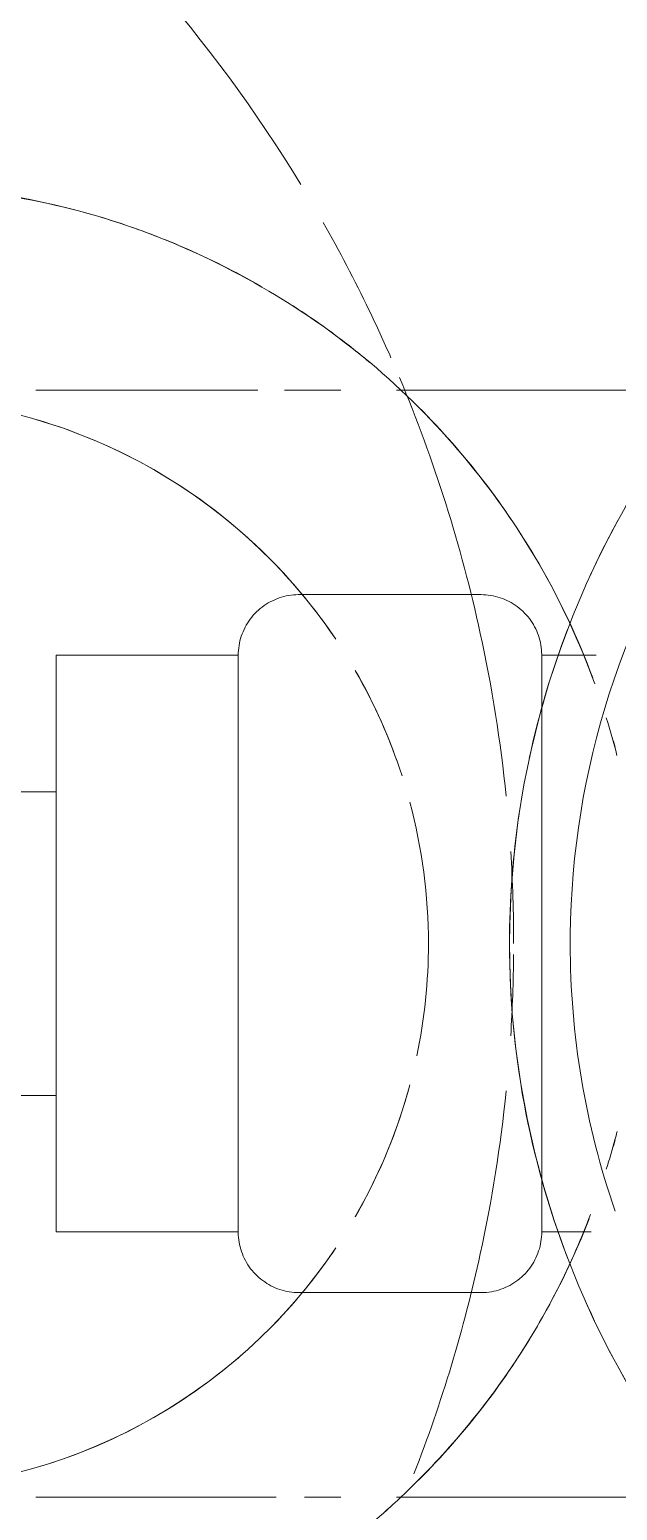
# Model space of a CAD drawing. Header units: millimetres. Extents: x -4000 to 187956, y -58990 to 162485.
# Drawn here: x 80466.23 to 80485.6, y 7503.49 to 7552.29 of the extents above; entities that cross this region are included whole.
import ezdxf

# ---------------------------------------------------------------- set-up
doc = ezdxf.new("R2010")
doc.units = ezdxf.units.MM
doc.layers.add('P-SANR-FIXT', color=6, linetype='Continuous', lineweight=9)

# ---------------------------------------------------------------- blocks, each defined once
blk = doc.blocks.new('C307 - C307-V892-FFS - TANG 1')
at = {"layer": 'P-SANR-FIXT', "color": 254}
for p, q in [((18.24, -105.726), (18.24, -94.245)), ((-18.24, -95.069), (-18.24, -105.726)), ((-3.794, -100.937), (-3.442, -100.937)), ((-3.442, -100.937), (-3.086, -100.937)), ((-3.086, -100.937), (-2.724, -100.937)), ((-2.724, -100.937), (-2.358, -100.937)), ((-2.358, -100.937), (-1.988, -100.937)), ((-1.988, -100.937), (-1.615, -100.937)), ((-1.615, -100.937), (-1.239, -100.937)), ((-1.239, -100.937), (-0.861, -100.937)), ((0, -100.937), (-0.883, -100.937)), ((-0.861, -100.937), (-0.482, -100.937)), ((-0.482, -100.937), (-0.103, -100.937)), ((0.103, -100.937), (0, -100.937)), ((6.822, -100.937), (0, -100.937)), ((0.482, -100.937), (0.103, -100.937)), ((0.861, -100.937), (0.482, -100.937)), ((1.239, -100.937), (0.861, -100.937)), ((1.615, -100.937), (1.239, -100.937)), ((1.988, -100.937), (1.615, -100.937)), ((2.358, -100.937), (1.988, -100.937)), ((2.724, -100.937), (2.358, -100.937)), ((3.086, -100.937), (2.724, -100.937)), ((3.442, -100.937), (3.086, -100.937)), ((3.794, -100.937), (3.442, -100.937)), ((4.139, -100.937), (3.794, -100.937)), ((4.478, -100.937), (4.139, -100.937)), ((4.809, -100.937), (4.478, -100.937)), ((6.264, -100.937), (6.545, -100.937)), ((6.545, -100.937), (6.815, -100.937)), ((0.103, -110.937), (0, -110.937)), ((0, -116.937), (-5.646, -116.937)), ((0, -116.937), (-5, -116.937)), ((5.646, -116.937), (0, -116.937)), ((5, -116.937), (0, -116.937))]:
    blk.add_line(p, q, dxfattribs=at)
at = {"layer": 'P-SANR-FIXT', "color": 250}
for p, q in [((-9.5, -99.139), (-9.5, -100.937)), ((9.5, -100.937), (9.5, -99.313)), ((-2.087, -100.937), (-9.5, -100.937)), ((9.5, -100.937), (6.822, -100.937)), ((-11.5, -102.937), (-11.5, -108.937)), ((11.5, -108.937), (11.5, -102.937)), ((-9.5, -110.937), (-9.5, -116.937)), ((0, -110.937), (-9.5, -110.937)), ((9.5, -110.937), (0, -110.937)), ((9.5, -116.937), (9.5, -110.937)), ((0, -116.937), (-9.5, -116.937)), ((-5, -116.937), (-5, -123.937)), ((9.5, -116.937), (0, -116.937)), ((5, -123.937), (5, -116.937))]:
    blk.add_line(p, q, dxfattribs=at)
at = {"layer": 'P-SANR-FIXT', "color": 253}
for p, q in [((-2.087, -100.937), (-8.227, -100.937)), ((0, -100.937), (-0.883, -100.937)), ((6.822, -100.937), (0, -100.937)), ((8.227, -100.937), (6.822, -100.937)), ((0, -110.937), (-8.227, -110.937)), ((8.227, -110.937), (0, -110.937)), ((-5.646, -116.937), (-8.227, -116.937)), ((0, -116.937), (-5, -116.937)), ((5, -116.937), (0, -116.937)), ((8.227, -116.937), (5.646, -116.937))]:
    blk.add_line(p, q, dxfattribs=at)
at = {"layer": 'P-SANR-FIXT', "color": 90}
for p, q in [((-0.103, -100.937), (0, -100.937)), ((0, -100.937), (0.38, -100.937)), ((0.38, -100.937), (0.759, -100.937)), ((0.759, -100.937), (1.137, -100.937)), ((1.137, -100.937), (1.514, -100.937)), ((1.514, -100.937), (1.887, -100.937)), ((1.887, -100.937), (2.258, -100.937)), ((2.258, -100.937), (2.625, -100.937)), ((2.625, -100.937), (2.988, -100.937)), ((2.988, -100.937), (3.347, -100.937)), ((3.347, -100.937), (3.699, -100.937)), ((3.699, -100.937), (4.046, -100.937)), ((4.046, -100.937), (4.387, -100.937)), ((4.387, -100.937), (4.72, -100.937)), ((4.72, -100.937), (5.046, -100.937)), ((5.133, -100.937), (4.809, -100.937)), ((5.046, -100.937), (5.364, -100.937)), ((5.448, -100.937), (5.133, -100.937)), ((5.364, -100.937), (5.673, -100.937)), ((5.755, -100.937), (5.448, -100.937)), ((6.053, -100.937), (5.755, -100.937)), ((6.341, -100.937), (6.053, -100.937)), ((-18.24, -107.554), (-18.24, -109.415)), ((18.24, -108.758), (18.24, -107.554)), ((18.24, -117.61), (18.24, -109.688)), ((-18.24, -110.292), (-18.24, -117.61))]:
    blk.add_line(p, q, dxfattribs=at)
at = {"layer": 'P-SANR-FIXT', "color": 250, "flags": 128}
for points in [[(-13.944, -98.428), (-12.916, -98.965), (-11.867, -99.461), (-10.8, -99.914), (-9.715, -100.324), (-8.614, -100.691), (-7.5, -101.013), (-6.374, -101.291), (-5.237, -101.523), (-4.092, -101.71), (-2.941, -101.85), (-1.785, -101.945), (-0.626, -101.993), (0, -102)], [(0, -102), (1.16, -101.977), (2.318, -101.907), (3.472, -101.791), (4.62, -101.63), (5.761, -101.422), (6.893, -101.169), (8.014, -100.871), (9.122, -100.528), (10.216, -100.141), (11.293, -99.711), (12.352, -99.238), (13.392, -98.723), (14.41, -98.167)], [(-11.5, -102.937), (-11.498, -102.857), (-11.494, -102.777), (-11.486, -102.698), (-11.474, -102.618), (-11.46, -102.54), (-11.443, -102.462), (-11.422, -102.384), (-11.398, -102.308), (-11.372, -102.233), (-11.342, -102.158), (-11.31, -102.085), (-11.274, -102.014), (-11.236, -101.943), (-11.195, -101.875), (-11.151, -101.808), (-11.104, -101.743), (-11.055, -101.68), (-11.004, -101.618), (-10.95, -101.559), (-10.893, -101.502), (-10.835, -101.448), (-10.774, -101.396), (-10.712, -101.346), (-10.647, -101.299), (-10.581, -101.254), (-10.512, -101.212), (-10.443, -101.173), (-10.371, -101.137), (-10.299, -101.104), (-10.225, -101.073), (-10.15, -101.046), (-10.073, -101.021), (-9.996, -101), (-9.918, -100.981), (-9.84, -100.966), (-9.761, -100.954), (-9.681, -100.945), (-9.602, -100.94), (-9.522, -100.937), (-9.5, -100.937)], [(-9.5, -100.937), (-9.492, -100.937), (-9.47, -100.937), (-9.432, -100.937), (-9.379, -100.937), (-9.311, -100.937), (-9.228, -100.937), (-9.13, -100.937), (-9.018, -100.937), (-8.891, -100.937), (-8.75, -100.937), (-8.595, -100.937), (-8.426, -100.937), (-8.244, -100.937), (-8.049, -100.937), (-7.841, -100.937), (-7.62, -100.937), (-7.387, -100.937)], [(-4.046, -100.937), (-4.387, -100.937), (-4.72, -100.937), (-5.046, -100.937), (-5.364, -100.937), (-5.673, -100.937), (-5.974, -100.937), (-6.264, -100.937), (-6.545, -100.937), (-6.815, -100.937), (-7.074, -100.937), (-7.322, -100.937), (-7.558, -100.937), (-7.782, -100.937), (-7.994, -100.937), (-8.193, -100.937), (-8.379, -100.937), (-8.551, -100.937), (-8.71, -100.937), (-8.854, -100.937), (-8.985, -100.937), (-9.101, -100.937), (-9.203, -100.937), (-9.29, -100.937), (-9.362, -100.937), (-9.419, -100.937), (-9.461, -100.937), (-9.488, -100.937), (-9.499, -100.937)], [(9.5, -100.937), (9.492, -100.937), (9.47, -100.937), (9.432, -100.937), (9.379, -100.937), (9.311, -100.937), (9.228, -100.937), (9.13, -100.937), (9.018, -100.937), (8.891, -100.937), (8.75, -100.937), (8.595, -100.937), (8.426, -100.937), (8.244, -100.937), (8.049, -100.937), (7.841, -100.937), (7.62, -100.937), (7.387, -100.937), (7.142, -100.937), (6.886, -100.937)], [(7.322, -100.937), (7.558, -100.937), (7.782, -100.937), (7.994, -100.937), (8.193, -100.937), (8.379, -100.937), (8.551, -100.937), (8.71, -100.937), (8.854, -100.937), (8.985, -100.937), (9.101, -100.937), (9.203, -100.937), (9.29, -100.937), (9.362, -100.937), (9.419, -100.937), (9.461, -100.937), (9.488, -100.937), (9.499, -100.937)], [(9.5, -100.937), (9.58, -100.939), (9.66, -100.944), (9.739, -100.952), (9.819, -100.963), (9.897, -100.977), (9.975, -100.994), (10.053, -101.015), (10.129, -101.039), (10.205, -101.065), (10.279, -101.095), (10.352, -101.128), (10.424, -101.163), (10.494, -101.201), (10.562, -101.243), (10.629, -101.286), (10.694, -101.333), (10.758, -101.382), (10.819, -101.434), (10.878, -101.487), (10.935, -101.544), (10.989, -101.602), (11.041, -101.663), (11.091, -101.725), (11.138, -101.79), (11.183, -101.857), (11.225, -101.925), (11.264, -101.994), (11.3, -102.066), (11.334, -102.138), (11.364, -102.212), (11.392, -102.288), (11.416, -102.364), (11.437, -102.441), (11.456, -102.519), (11.471, -102.597), (11.483, -102.676), (11.492, -102.756), (11.497, -102.836), (11.5, -102.916), (11.5, -102.937)], [(-9.5, -110.937), (-9.58, -110.936), (-9.66, -110.931), (-9.739, -110.923), (-9.819, -110.912), (-9.897, -110.897), (-9.975, -110.88), (-10.053, -110.859), (-10.129, -110.836), (-10.205, -110.809), (-10.279, -110.779), (-10.352, -110.747), (-10.424, -110.711), (-10.494, -110.673), (-10.562, -110.632), (-10.629, -110.588), (-10.694, -110.541), (-10.758, -110.492), (-10.819, -110.441), (-10.878, -110.387), (-10.935, -110.331), (-10.989, -110.272), (-11.041, -110.211), (-11.091, -110.149), (-11.138, -110.084), (-11.183, -110.018), (-11.225, -109.95), (-11.264, -109.88), (-11.3, -109.808), (-11.334, -109.736), (-11.364, -109.662), (-11.392, -109.587), (-11.416, -109.511), (-11.437, -109.433), (-11.456, -109.356), (-11.471, -109.277), (-11.483, -109.198), (-11.492, -109.118), (-11.497, -109.039), (-11.5, -108.959), (-11.5, -108.937)], [(11.5, -108.937), (11.498, -109.017), (11.494, -109.097), (11.486, -109.177), (11.474, -109.256), (11.46, -109.334), (11.443, -109.413), (11.422, -109.49), (11.398, -109.566), (11.372, -109.642), (11.342, -109.716), (11.31, -109.789), (11.274, -109.861), (11.236, -109.931), (11.195, -110), (11.151, -110.066), (11.104, -110.132), (11.055, -110.195), (11.004, -110.256), (10.95, -110.315), (10.893, -110.372), (10.835, -110.426), (10.774, -110.479), (10.712, -110.528), (10.647, -110.576), (10.581, -110.62), (10.512, -110.662), (10.443, -110.701), (10.371, -110.737), (10.299, -110.771), (10.225, -110.801), (10.15, -110.829), (10.073, -110.853), (9.996, -110.875), (9.918, -110.893), (9.84, -110.908), (9.761, -110.92), (9.681, -110.929), (9.602, -110.935), (9.522, -110.937), (9.5, -110.937)], [(-9.5, -110.937), (-9.492, -110.937), (-9.47, -110.937), (-9.432, -110.937), (-9.379, -110.937), (-9.311, -110.937), (-9.228, -110.937), (-9.13, -110.937), (-9.018, -110.937), (-8.891, -110.937), (-8.75, -110.937), (-8.595, -110.937), (-8.426, -110.937), (-8.244, -110.937), (-8.049, -110.937), (-7.841, -110.937), (-7.62, -110.937), (-7.387, -110.937), (-7.142, -110.937), (-6.886, -110.937), (-6.619, -110.937), (-6.341, -110.937), (-6.053, -110.937), (-5.755, -110.937), (-5.448, -110.937), (-5.133, -110.937), (-4.809, -110.937), (-4.478, -110.937), (-4.139, -110.937), (-3.794, -110.937), (-3.442, -110.937), (-3.086, -110.937), (-2.724, -110.937), (-2.358, -110.937), (-1.988, -110.937), (-1.615, -110.937), (-1.239, -110.937), (-0.861, -110.937), (-0.482, -110.937), (-0.103, -110.937), (0, -110.937)], [(-7.322, -110.937), (-7.558, -110.937), (-7.782, -110.937), (-7.994, -110.937), (-8.193, -110.937), (-8.379, -110.937), (-8.551, -110.937), (-8.71, -110.937), (-8.854, -110.937), (-8.985, -110.937), (-9.101, -110.937), (-9.203, -110.937), (-9.29, -110.937), (-9.362, -110.937), (-9.419, -110.937), (-9.461, -110.937), (-9.488, -110.937), (-9.499, -110.937)], [(0, -110.937), (0.38, -110.937), (0.759, -110.937), (1.137, -110.937), (1.514, -110.937), (1.887, -110.937), (2.258, -110.937), (2.625, -110.937), (2.988, -110.937), (3.347, -110.937), (3.699, -110.937), (4.046, -110.937), (4.387, -110.937), (4.72, -110.937), (5.046, -110.937), (5.364, -110.937), (5.673, -110.937), (5.974, -110.937), (6.264, -110.937), (6.545, -110.937), (6.815, -110.937), (7.074, -110.937), (7.322, -110.937), (7.558, -110.937), (7.782, -110.937), (7.994, -110.937), (8.193, -110.937), (8.379, -110.937), (8.551, -110.937), (8.71, -110.937), (8.854, -110.937), (8.985, -110.937), (9.101, -110.937), (9.203, -110.937), (9.29, -110.937), (9.362, -110.937), (9.419, -110.937), (9.461, -110.937), (9.488, -110.937), (9.499, -110.937)], [(9.5, -110.937), (9.492, -110.937), (9.47, -110.937), (9.432, -110.937), (9.379, -110.937), (9.311, -110.937), (9.228, -110.937), (9.13, -110.937), (9.018, -110.937), (8.891, -110.937), (8.75, -110.937), (8.595, -110.937), (8.426, -110.937), (8.244, -110.937), (8.049, -110.937), (7.841, -110.937), (7.62, -110.937), (7.387, -110.937)]]:
    blk.add_lwpolyline(points, dxfattribs=at)
at = {"layer": 'P-SANR-FIXT', "color": 253, "flags": 128}
for points in [[(-7.387, -100.937), (-7.142, -100.937), (-6.886, -100.937), (-6.619, -100.937), (-6.341, -100.937), (-6.053, -100.937), (-5.755, -100.937), (-5.448, -100.937), (-5.133, -100.937), (-4.809, -100.937), (-4.478, -100.937), (-4.139, -100.937), (-3.794, -100.937)], [(0, -100.937), (-0.38, -100.937), (-0.759, -100.937), (-1.137, -100.937), (-1.514, -100.937), (-1.887, -100.937), (-2.258, -100.937), (-2.625, -100.937), (-2.988, -100.937), (-3.347, -100.937), (-3.699, -100.937), (-4.046, -100.937)], [(6.886, -100.937), (6.619, -100.937), (6.341, -100.937)], [(6.815, -100.937), (7.074, -100.937), (7.322, -100.937)], [(0, -110.937), (-0.38, -110.937), (-0.759, -110.937), (-1.137, -110.937), (-1.514, -110.937), (-1.887, -110.937), (-2.258, -110.937), (-2.625, -110.937), (-2.988, -110.937), (-3.347, -110.937), (-3.699, -110.937), (-4.046, -110.937), (-4.387, -110.937), (-4.72, -110.937), (-5.046, -110.937), (-5.364, -110.937), (-5.673, -110.937), (-5.974, -110.937), (-6.264, -110.937), (-6.545, -110.937), (-6.815, -110.937), (-7.074, -110.937), (-7.322, -110.937)], [(7.387, -110.937), (7.142, -110.937), (6.886, -110.937), (6.619, -110.937), (6.341, -110.937), (6.053, -110.937), (5.755, -110.937), (5.448, -110.937), (5.133, -110.937), (4.809, -110.937), (4.478, -110.937), (4.139, -110.937), (3.794, -110.937), (3.442, -110.937), (3.086, -110.937), (2.724, -110.937), (2.358, -110.937), (1.988, -110.937), (1.615, -110.937), (1.239, -110.937), (0.861, -110.937), (0.482, -110.937), (0.103, -110.937)]]:
    blk.add_lwpolyline(points, dxfattribs=at)
at = {"layer": 'P-SANR-FIXT', "color": 90, "flags": 128}
blk.add_lwpolyline([(5.673, -100.937), (5.974, -100.937), (6.264, -100.937)], dxfattribs=at)
at = {"layer": 'P-SANR-FIXT', "color": 250}
for centre, radius, start, end in [((0, -73), 29, 293.5891, 314.5896), ((0, -73), 29, 227.4023, 245.2702), ((0, -73), 29, 261.5294, 270), ((0, -122.671), 18, 123.8599, 180), ((0, -122.671), 18, 360, 56.1401)]:
    blk.add_arc(centre, radius, start, end, dxfattribs=at)
at = {"layer": 'P-SANR-FIXT', "color": 253}
for centre, radius, start, end in [((0, -73), 27, 234, 268.3408), ((0, -73), 27, 270, 289.0549), ((0, -73), 29, 249.0995, 257.8544), ((0, -73), 29, 270, 290.9005), ((0, -122.671), 18, 109.4938, 120), ((0, -122.671), 18, 60, 70.5061), ((0, -122.671), 25, 36.6761, 41.9768), ((0, -122.671), 25, 139.9037, 143.2965), ((0, -122.671), 25, 156.656, 161.9532)]:
    blk.add_arc(centre, radius, start, end, dxfattribs=at)
at = {"layer": 'P-SANR-FIXT', "color": 90}
for centre, radius, start, end in [((0, -122.671), 25, 105, 105.7812), ((0, -122.671), 25, 74.2188, 75), ((0, -150), 48.136, 90, 93.6188), ((0, -150), 48.136, 86.3812, 89.5786), ((0, -150), 48.136, 95.7909, 102.2618), ((0, -150), 48.136, 77.7382, 84.2091), ((0, -122.671), 18, 90, 105), ((0, -122.671), 18, 78.1422, 90), ((0, -122.671), 18, 60, 75), ((0, -122.671), 18, 107.8756, 120)]:
    blk.add_arc(centre, radius, start, end, dxfattribs=at)
at = {"layer": 'P-SANR-FIXT', "color": 254}
for centre, radius, start, end in [((0, -122.671), 25, 110.5089, 120), ((0, -122.671), 25, 60, 68.7224), ((0, -73), 27, 268.3408, 270), ((0, -122.671), 25, 120.037, 135), ((0, -122.671), 25, 45, 59.9574), ((0, -150), 48.136, 102.2618, 112.8013), ((0, -150), 48.136, 68.7133, 77.7382), ((0, -122.671), 18, 90, 105), ((0, -122.671), 18, 78.1422, 90), ((0, -122.671), 18, 70.5061, 75), ((0, -150), 48.136, 113.6425, 115.7143), ((0, -150), 48.136, 115.7143, 119.5859), ((0, -122.671), 25, 143.2965, 147.4534), ((0, -122.671), 18, 123.8599, 133.6076), ((0, -122.671), 18, 45, 56.1401), ((0, -150), 48.136, 121.3087, 141.4286), ((0, -122.671), 25, 150, 156.656), ((0, -122.671), 18, 135, 150), ((0, -122.671), 18, 30, 41.4119), ((0, -122.671), 18, 150, 163.6117), ((0, -122.671), 18, 16.3894, 30), ((0, -122.671), 25, 161.9532, 165), ((0, -122.671), 25, 165, 180)]:
    blk.add_arc(centre, radius, start, end, dxfattribs=at)
at = {"layer": 'P-SANR-FIXT', "color": 90}
blk.add_open_spline([(-7.444, -98.813), (-7.034, -98.684), (-6.62, -98.566), (-6.204, -98.458)], degree=3, dxfattribs=at)
blk.add_open_spline([(6.194, -98.454), (6.285, -98.478), (6.7, -98.588), (7.115, -98.709), (7.437, -98.81)], degree=3, knots=[0.57972883, 0.57972883, 0.57972883, 0.57972883, 0.58333333, 0.59612282, 0.59612282, 0.59612282, 0.59612282], dxfattribs=at)
at = {"layer": 'P-SANR-FIXT', "color": 253}
blk.add_open_spline([(-19.145, -106.594), (-18.213, -105.484), (-16.146, -103.436), (-12.581, -100.912), (-9.931, -99.691), (-8.56, -99.192)], degree=3, dxfattribs=at)
blk.add_open_spline([(8.923, -99.326), (9.833, -99.673), (11.561, -100.447), (13.902, -101.836), (16.105, -103.496), (17.851, -105.127), (18.806, -106.19), (19.151, -106.602)], degree=3, knots=[0.6159618, 0.6159618, 0.6159618, 0.6159618, 0.6527778, 0.6875, 0.7222222, 0.7569444, 0.7777778, 0.7777778, 0.7777778, 0.7777778], dxfattribs=at)
at = {"layer": 'P-SANR-FIXT', "color": 250}
blk.add_open_spline([(-25, -122.671), (-24.982, -121.156), (-24.709, -118.208), (-23.619, -114.084), (-21.738, -110.097), (-20.077, -107.705), (-19.145, -106.594)], degree=3, dxfattribs=at)
blk = doc.blocks.new('C307 - C307-V945-FFS - TANG 1')
at = {"layer": 'P-SANR-FIXT', "color": 254}
for p, q in [((18.24, -105.726), (18.24, -94.245)), ((-18.24, -95.069), (-18.24, -105.726)), ((-3.794, -100.937), (-3.442, -100.937)), ((-3.442, -100.937), (-3.086, -100.937)), ((-3.086, -100.937), (-2.724, -100.937)), ((-2.724, -100.937), (-2.358, -100.937)), ((-2.358, -100.937), (-1.988, -100.937)), ((-1.988, -100.937), (-1.615, -100.937)), ((-1.615, -100.937), (-1.239, -100.937)), ((-1.239, -100.937), (-0.861, -100.937)), ((0, -100.937), (-0.883, -100.937)), ((-0.861, -100.937), (-0.482, -100.937)), ((-0.482, -100.937), (-0.103, -100.937)), ((0.103, -100.937), (0, -100.937)), ((6.822, -100.937), (0, -100.937)), ((0.482, -100.937), (0.103, -100.937)), ((0.861, -100.937), (0.482, -100.937)), ((1.239, -100.937), (0.861, -100.937)), ((1.615, -100.937), (1.239, -100.937)), ((1.988, -100.937), (1.615, -100.937)), ((2.358, -100.937), (1.988, -100.937)), ((2.724, -100.937), (2.358, -100.937)), ((3.086, -100.937), (2.724, -100.937)), ((3.442, -100.937), (3.086, -100.937)), ((3.794, -100.937), (3.442, -100.937)), ((4.139, -100.937), (3.794, -100.937)), ((4.478, -100.937), (4.139, -100.937)), ((4.809, -100.937), (4.478, -100.937)), ((6.264, -100.937), (6.545, -100.937)), ((6.545, -100.937), (6.815, -100.937)), ((0.103, -110.937), (0, -110.937)), ((0, -116.937), (-5.646, -116.937)), ((0, -116.937), (-5, -116.937)), ((5.646, -116.937), (0, -116.937)), ((5, -116.937), (0, -116.937))]:
    blk.add_line(p, q, dxfattribs=at)
at = {"layer": 'P-SANR-FIXT', "color": 250}
for p, q in [((-9.5, -99.139), (-9.5, -100.937)), ((9.5, -100.937), (9.5, -99.313)), ((-2.087, -100.937), (-9.5, -100.937)), ((9.5, -100.937), (6.822, -100.937)), ((-11.5, -102.937), (-11.5, -108.937)), ((11.5, -108.937), (11.5, -102.937)), ((-9.5, -110.937), (-9.5, -116.937)), ((0, -110.937), (-9.5, -110.937)), ((9.5, -110.937), (0, -110.937)), ((9.5, -116.937), (9.5, -110.937)), ((0, -116.937), (-9.5, -116.937)), ((-5, -116.937), (-5, -123.937)), ((9.5, -116.937), (0, -116.937)), ((5, -123.937), (5, -116.937))]:
    blk.add_line(p, q, dxfattribs=at)
at = {"layer": 'P-SANR-FIXT', "color": 253}
for p, q in [((-2.087, -100.937), (-8.227, -100.937)), ((0, -100.937), (-0.883, -100.937)), ((6.822, -100.937), (0, -100.937)), ((8.227, -100.937), (6.822, -100.937)), ((0, -110.937), (-8.227, -110.937)), ((8.227, -110.937), (0, -110.937)), ((-5.646, -116.937), (-8.227, -116.937)), ((0, -116.937), (-5, -116.937)), ((5, -116.937), (0, -116.937)), ((8.227, -116.937), (5.646, -116.937))]:
    blk.add_line(p, q, dxfattribs=at)
at = {"layer": 'P-SANR-FIXT', "color": 90}
for p, q in [((-0.103, -100.937), (0, -100.937)), ((0, -100.937), (0.38, -100.937)), ((0.38, -100.937), (0.759, -100.937)), ((0.759, -100.937), (1.137, -100.937)), ((1.137, -100.937), (1.514, -100.937)), ((1.514, -100.937), (1.887, -100.937)), ((1.887, -100.937), (2.258, -100.937)), ((2.258, -100.937), (2.625, -100.937)), ((2.625, -100.937), (2.988, -100.937)), ((2.988, -100.937), (3.347, -100.937)), ((3.347, -100.937), (3.699, -100.937)), ((3.699, -100.937), (4.046, -100.937)), ((4.046, -100.937), (4.387, -100.937)), ((4.387, -100.937), (4.72, -100.937)), ((4.72, -100.937), (5.046, -100.937)), ((5.133, -100.937), (4.809, -100.937)), ((5.046, -100.937), (5.364, -100.937)), ((5.448, -100.937), (5.133, -100.937)), ((5.364, -100.937), (5.673, -100.937)), ((5.755, -100.937), (5.448, -100.937)), ((5.673, -100.937), (5.974, -100.937)), ((6.053, -100.937), (5.755, -100.937)), ((5.974, -100.937), (6.264, -100.937)), ((6.341, -100.937), (6.053, -100.937)), ((-18.24, -107.554), (-18.24, -109.415)), ((18.24, -108.758), (18.24, -107.554)), ((18.24, -117.61), (18.24, -109.688)), ((-18.24, -110.292), (-18.24, -117.61))]:
    blk.add_line(p, q, dxfattribs=at)
at = {"layer": 'P-SANR-FIXT', "color": 250, "flags": 128}
for points in [[(-13.944, -98.428), (-12.916, -98.965), (-11.867, -99.461), (-10.8, -99.914), (-9.715, -100.324), (-8.614, -100.691), (-7.5, -101.013), (-6.374, -101.291), (-5.237, -101.523), (-4.092, -101.71), (-2.941, -101.85), (-1.785, -101.945), (-0.626, -101.993), (0, -102)], [(0, -102), (1.16, -101.977), (2.318, -101.907), (3.472, -101.791), (4.62, -101.63), (5.761, -101.422), (6.893, -101.169), (8.014, -100.871), (9.122, -100.528), (10.216, -100.141), (11.293, -99.711), (12.352, -99.238), (13.392, -98.723), (14.41, -98.167)], [(-11.5, -102.937), (-11.498, -102.857), (-11.494, -102.777), (-11.486, -102.698), (-11.474, -102.618), (-11.46, -102.54), (-11.443, -102.462), (-11.422, -102.384), (-11.398, -102.308), (-11.372, -102.233), (-11.342, -102.158), (-11.31, -102.085), (-11.274, -102.014), (-11.236, -101.943), (-11.195, -101.875), (-11.151, -101.808), (-11.104, -101.743), (-11.055, -101.68), (-11.004, -101.618), (-10.95, -101.559), (-10.893, -101.502), (-10.835, -101.448), (-10.774, -101.396), (-10.712, -101.346), (-10.647, -101.299), (-10.581, -101.254), (-10.512, -101.212), (-10.443, -101.173), (-10.371, -101.137), (-10.299, -101.104), (-10.225, -101.073), (-10.15, -101.046), (-10.073, -101.021), (-9.996, -101), (-9.918, -100.981), (-9.84, -100.966), (-9.761, -100.954), (-9.681, -100.945), (-9.602, -100.94), (-9.522, -100.937), (-9.5, -100.937)], [(-9.5, -100.937), (-9.492, -100.937), (-9.47, -100.937), (-9.432, -100.937), (-9.379, -100.937), (-9.311, -100.937), (-9.228, -100.937), (-9.13, -100.937), (-9.018, -100.937), (-8.891, -100.937), (-8.75, -100.937), (-8.595, -100.937), (-8.426, -100.937), (-8.244, -100.937), (-8.049, -100.937), (-7.841, -100.937), (-7.62, -100.937), (-7.387, -100.937)], [(-4.046, -100.937), (-4.387, -100.937), (-4.72, -100.937), (-5.046, -100.937), (-5.364, -100.937), (-5.673, -100.937), (-5.974, -100.937), (-6.264, -100.937), (-6.545, -100.937), (-6.815, -100.937), (-7.074, -100.937), (-7.322, -100.937), (-7.558, -100.937), (-7.782, -100.937), (-7.994, -100.937), (-8.193, -100.937), (-8.379, -100.937), (-8.551, -100.937), (-8.71, -100.937), (-8.854, -100.937), (-8.985, -100.937), (-9.101, -100.937), (-9.203, -100.937), (-9.29, -100.937), (-9.362, -100.937), (-9.419, -100.937), (-9.461, -100.937), (-9.488, -100.937), (-9.499, -100.937)], [(9.5, -100.937), (9.492, -100.937), (9.47, -100.937), (9.432, -100.937), (9.379, -100.937), (9.311, -100.937), (9.228, -100.937), (9.13, -100.937), (9.018, -100.937), (8.891, -100.937), (8.75, -100.937), (8.595, -100.937), (8.426, -100.937), (8.244, -100.937), (8.049, -100.937), (7.841, -100.937), (7.62, -100.937), (7.387, -100.937), (7.142, -100.937), (6.886, -100.937)], [(7.322, -100.937), (7.558, -100.937), (7.782, -100.937), (7.994, -100.937), (8.193, -100.937), (8.379, -100.937), (8.551, -100.937), (8.71, -100.937), (8.854, -100.937), (8.985, -100.937), (9.101, -100.937), (9.203, -100.937), (9.29, -100.937), (9.362, -100.937), (9.419, -100.937), (9.461, -100.937), (9.488, -100.937), (9.499, -100.937)], [(9.5, -100.937), (9.58, -100.939), (9.66, -100.944), (9.739, -100.952), (9.819, -100.963), (9.897, -100.977), (9.975, -100.994), (10.053, -101.015), (10.129, -101.039), (10.205, -101.065), (10.279, -101.095), (10.352, -101.128), (10.424, -101.163), (10.494, -101.201), (10.562, -101.243), (10.629, -101.286), (10.694, -101.333), (10.758, -101.382), (10.819, -101.434), (10.878, -101.487), (10.935, -101.544), (10.989, -101.602), (11.041, -101.663), (11.091, -101.725), (11.138, -101.79), (11.183, -101.857), (11.225, -101.925), (11.264, -101.994), (11.3, -102.066), (11.334, -102.138), (11.364, -102.212), (11.392, -102.288), (11.416, -102.364), (11.437, -102.441), (11.456, -102.519), (11.471, -102.597), (11.483, -102.676), (11.492, -102.756), (11.497, -102.836), (11.5, -102.916), (11.5, -102.937)], [(-9.5, -110.937), (-9.58, -110.936), (-9.66, -110.931), (-9.739, -110.923), (-9.819, -110.912), (-9.897, -110.897), (-9.975, -110.88), (-10.053, -110.859), (-10.129, -110.836), (-10.205, -110.809), (-10.279, -110.779), (-10.352, -110.747), (-10.424, -110.711), (-10.494, -110.673), (-10.562, -110.632), (-10.629, -110.588), (-10.694, -110.541), (-10.758, -110.492), (-10.819, -110.441), (-10.878, -110.387), (-10.935, -110.331), (-10.989, -110.272), (-11.041, -110.211), (-11.091, -110.149), (-11.138, -110.084), (-11.183, -110.018), (-11.225, -109.95), (-11.264, -109.88), (-11.3, -109.808), (-11.334, -109.736), (-11.364, -109.662), (-11.392, -109.587), (-11.416, -109.511), (-11.437, -109.433), (-11.456, -109.356), (-11.471, -109.277), (-11.483, -109.198), (-11.492, -109.118), (-11.497, -109.039), (-11.5, -108.959), (-11.5, -108.937)], [(11.5, -108.937), (11.498, -109.017), (11.494, -109.097), (11.486, -109.177), (11.474, -109.256), (11.46, -109.334), (11.443, -109.413), (11.422, -109.49), (11.398, -109.566), (11.372, -109.642), (11.342, -109.716), (11.31, -109.789), (11.274, -109.861), (11.236, -109.931), (11.195, -110), (11.151, -110.066), (11.104, -110.132), (11.055, -110.195), (11.004, -110.256), (10.95, -110.315), (10.893, -110.372), (10.835, -110.426), (10.774, -110.479), (10.712, -110.528), (10.647, -110.576), (10.581, -110.62), (10.512, -110.662), (10.443, -110.701), (10.371, -110.737), (10.299, -110.771), (10.225, -110.801), (10.15, -110.829), (10.073, -110.853), (9.996, -110.875), (9.918, -110.893), (9.84, -110.908), (9.761, -110.92), (9.681, -110.929), (9.602, -110.935), (9.522, -110.937), (9.5, -110.937)], [(-9.5, -110.937), (-9.492, -110.937), (-9.47, -110.937), (-9.432, -110.937), (-9.379, -110.937), (-9.311, -110.937), (-9.228, -110.937), (-9.13, -110.937), (-9.018, -110.937), (-8.891, -110.937), (-8.75, -110.937), (-8.595, -110.937), (-8.426, -110.937), (-8.244, -110.937), (-8.049, -110.937), (-7.841, -110.937), (-7.62, -110.937), (-7.387, -110.937), (-7.142, -110.937), (-6.886, -110.937), (-6.619, -110.937), (-6.341, -110.937), (-6.053, -110.937), (-5.755, -110.937), (-5.448, -110.937), (-5.133, -110.937), (-4.809, -110.937), (-4.478, -110.937), (-4.139, -110.937), (-3.794, -110.937), (-3.442, -110.937), (-3.086, -110.937), (-2.724, -110.937), (-2.358, -110.937), (-1.988, -110.937), (-1.615, -110.937), (-1.239, -110.937), (-0.861, -110.937), (-0.482, -110.937), (-0.103, -110.937), (0, -110.937)], [(-7.322, -110.937), (-7.558, -110.937), (-7.782, -110.937), (-7.994, -110.937), (-8.193, -110.937), (-8.379, -110.937), (-8.551, -110.937), (-8.71, -110.937), (-8.854, -110.937), (-8.985, -110.937), (-9.101, -110.937), (-9.203, -110.937), (-9.29, -110.937), (-9.362, -110.937), (-9.419, -110.937), (-9.461, -110.937), (-9.488, -110.937), (-9.499, -110.937)], [(0, -110.937), (0.38, -110.937), (0.759, -110.937), (1.137, -110.937), (1.514, -110.937), (1.887, -110.937), (2.258, -110.937), (2.625, -110.937), (2.988, -110.937), (3.347, -110.937), (3.699, -110.937), (4.046, -110.937), (4.387, -110.937), (4.72, -110.937), (5.046, -110.937), (5.364, -110.937), (5.673, -110.937), (5.974, -110.937), (6.264, -110.937), (6.545, -110.937), (6.815, -110.937), (7.074, -110.937), (7.322, -110.937), (7.558, -110.937), (7.782, -110.937), (7.994, -110.937), (8.193, -110.937), (8.379, -110.937), (8.551, -110.937), (8.71, -110.937), (8.854, -110.937), (8.985, -110.937), (9.101, -110.937), (9.203, -110.937), (9.29, -110.937), (9.362, -110.937), (9.419, -110.937), (9.461, -110.937), (9.488, -110.937), (9.499, -110.937)], [(9.5, -110.937), (9.492, -110.937), (9.47, -110.937), (9.432, -110.937), (9.379, -110.937), (9.311, -110.937), (9.228, -110.937), (9.13, -110.937), (9.018, -110.937), (8.891, -110.937), (8.75, -110.937), (8.595, -110.937), (8.426, -110.937), (8.244, -110.937), (8.049, -110.937), (7.841, -110.937), (7.62, -110.937), (7.387, -110.937)]]:
    blk.add_lwpolyline(points, dxfattribs=at)
at = {"layer": 'P-SANR-FIXT', "color": 253, "flags": 128}
for points in [[(-7.387, -100.937), (-7.142, -100.937), (-6.886, -100.937), (-6.619, -100.937), (-6.341, -100.937), (-6.053, -100.937), (-5.755, -100.937), (-5.448, -100.937), (-5.133, -100.937), (-4.809, -100.937), (-4.478, -100.937), (-4.139, -100.937), (-3.794, -100.937)], [(0, -100.937), (-0.38, -100.937), (-0.759, -100.937), (-1.137, -100.937), (-1.514, -100.937), (-1.887, -100.937), (-2.258, -100.937), (-2.625, -100.937), (-2.988, -100.937), (-3.347, -100.937), (-3.699, -100.937), (-4.046, -100.937)], [(6.886, -100.937), (6.619, -100.937), (6.341, -100.937)], [(6.815, -100.937), (7.074, -100.937), (7.322, -100.937)], [(0, -110.937), (-0.38, -110.937), (-0.759, -110.937), (-1.137, -110.937), (-1.514, -110.937), (-1.887, -110.937), (-2.258, -110.937), (-2.625, -110.937), (-2.988, -110.937), (-3.347, -110.937), (-3.699, -110.937), (-4.046, -110.937), (-4.387, -110.937), (-4.72, -110.937), (-5.046, -110.937), (-5.364, -110.937), (-5.673, -110.937), (-5.974, -110.937), (-6.264, -110.937), (-6.545, -110.937), (-6.815, -110.937), (-7.074, -110.937), (-7.322, -110.937)], [(7.387, -110.937), (7.142, -110.937), (6.886, -110.937), (6.619, -110.937), (6.341, -110.937), (6.053, -110.937), (5.755, -110.937), (5.448, -110.937), (5.133, -110.937), (4.809, -110.937), (4.478, -110.937), (4.139, -110.937), (3.794, -110.937), (3.442, -110.937), (3.086, -110.937), (2.724, -110.937), (2.358, -110.937), (1.988, -110.937), (1.615, -110.937), (1.239, -110.937), (0.861, -110.937), (0.482, -110.937), (0.103, -110.937)]]:
    blk.add_lwpolyline(points, dxfattribs=at)
at = {"layer": 'P-SANR-FIXT', "color": 250}
for centre, radius, start, end in [((0, -73), 29, 293.5891, 314.5896), ((0, -73), 29, 227.4023, 245.2702), ((0, -73), 29, 261.5294, 270), ((0, -122.671), 18, 123.8599, 180), ((0, -122.671), 18, 360, 56.1401)]:
    blk.add_arc(centre, radius, start, end, dxfattribs=at)
at = {"layer": 'P-SANR-FIXT', "color": 253}
for centre, radius, start, end in [((0, -73), 27, 234, 268.3408), ((0, -73), 27, 270, 289.0549), ((0, -73), 29, 249.0995, 257.8544), ((0, -73), 29, 270, 290.9005), ((0, -122.671), 18, 109.4938, 120), ((0, -122.671), 18, 60, 70.5061), ((0, -122.671), 25, 36.6761, 41.9768), ((0, -122.671), 25, 139.9037, 143.2965), ((0, -122.671), 25, 156.656, 161.9532)]:
    blk.add_arc(centre, radius, start, end, dxfattribs=at)
at = {"layer": 'P-SANR-FIXT', "color": 90}
for centre, radius, start, end in [((0, -122.671), 25, 105, 105.7812), ((0, -122.671), 25, 74.2188, 75), ((0, -150), 48.136, 90, 93.6188), ((0, -150), 48.136, 86.3812, 89.5786), ((0, -150), 48.136, 95.7909, 102.2618), ((0, -150), 48.136, 77.7382, 84.2091), ((0, -122.671), 18, 90, 105), ((0, -122.671), 18, 78.1422, 90), ((0, -122.671), 18, 60, 75), ((0, -122.671), 18, 107.8756, 120)]:
    blk.add_arc(centre, radius, start, end, dxfattribs=at)
at = {"layer": 'P-SANR-FIXT', "color": 254}
for centre, radius, start, end in [((0, -122.671), 25, 110.5089, 120), ((0, -122.671), 25, 60, 68.7224), ((0, -73), 27, 268.3408, 270), ((0, -122.671), 25, 120.037, 135), ((0, -122.671), 25, 45, 59.9574), ((0, -150), 48.136, 102.2618, 112.8013), ((0, -150), 48.136, 68.7133, 77.7382), ((0, -122.671), 18, 90, 105), ((0, -122.671), 18, 78.1422, 90), ((0, -122.671), 18, 70.5061, 75), ((0, -150), 48.136, 113.6425, 115.7143), ((0, -150), 48.136, 115.7143, 119.5859), ((0, -122.671), 25, 143.2965, 147.4534), ((0, -122.671), 18, 123.8599, 133.6076), ((0, -122.671), 18, 45, 56.1401), ((0, -150), 48.136, 121.3087, 141.4286), ((0, -122.671), 25, 150, 156.656), ((0, -122.671), 18, 135, 150), ((0, -122.671), 18, 30, 41.4119), ((0, -122.671), 18, 150, 163.6117), ((0, -122.671), 18, 16.3894, 30), ((0, -122.671), 25, 161.9532, 165), ((0, -122.671), 25, 165, 180)]:
    blk.add_arc(centre, radius, start, end, dxfattribs=at)
at = {"layer": 'P-SANR-FIXT', "color": 90}
blk.add_open_spline([(-7.444, -98.813), (-7.034, -98.684), (-6.62, -98.566), (-6.204, -98.458)], degree=3, dxfattribs=at)
blk.add_open_spline([(6.194, -98.454), (6.285, -98.478), (6.7, -98.588), (7.115, -98.709), (7.437, -98.81)], degree=3, knots=[0.57972883, 0.57972883, 0.57972883, 0.57972883, 0.58333333, 0.59612282, 0.59612282, 0.59612282, 0.59612282], dxfattribs=at)
at = {"layer": 'P-SANR-FIXT', "color": 253}
blk.add_open_spline([(-19.145, -106.594), (-18.213, -105.484), (-16.146, -103.436), (-12.581, -100.912), (-9.931, -99.691), (-8.56, -99.192)], degree=3, dxfattribs=at)
blk.add_open_spline([(8.923, -99.326), (9.833, -99.673), (11.561, -100.447), (13.902, -101.836), (16.105, -103.496), (17.851, -105.127), (18.806, -106.19), (19.151, -106.602)], degree=3, knots=[0.6159618, 0.6159618, 0.6159618, 0.6159618, 0.6527778, 0.6875, 0.7222222, 0.7569444, 0.7777778, 0.7777778, 0.7777778, 0.7777778], dxfattribs=at)
at = {"layer": 'P-SANR-FIXT', "color": 250}
blk.add_open_spline([(-25, -122.671), (-24.982, -121.156), (-24.709, -118.208), (-23.619, -114.084), (-21.738, -110.097), (-20.077, -107.705), (-19.145, -106.594)], degree=3, dxfattribs=at)
blk = doc.blocks.new('CMF2_NHAXUONG_A_rvt-1-FFS - TANG 1')
at = {"layer": 'P-SANR-FIXT', "color": 250, "lineweight": 9}
for name, rotation in [('C307 - C307-V892-FFS - TANG 1', 269.9999999999983), ('C307 - C307-V945-FFS - TANG 1', 269.9999999999976)]:
    blk.add_blockref(name, (80584.046, 7522.171), dxfattribs=dict(at, rotation=rotation))

msp = doc.modelspace()

# ---------------------------------------------------------------- block references
at = {"lineweight": 5}
msp.add_blockref('CMF2_NHAXUONG_A_rvt-1-FFS - TANG 1', (0, 0), dxfattribs=at)

doc.saveas('drawing.dxf')
